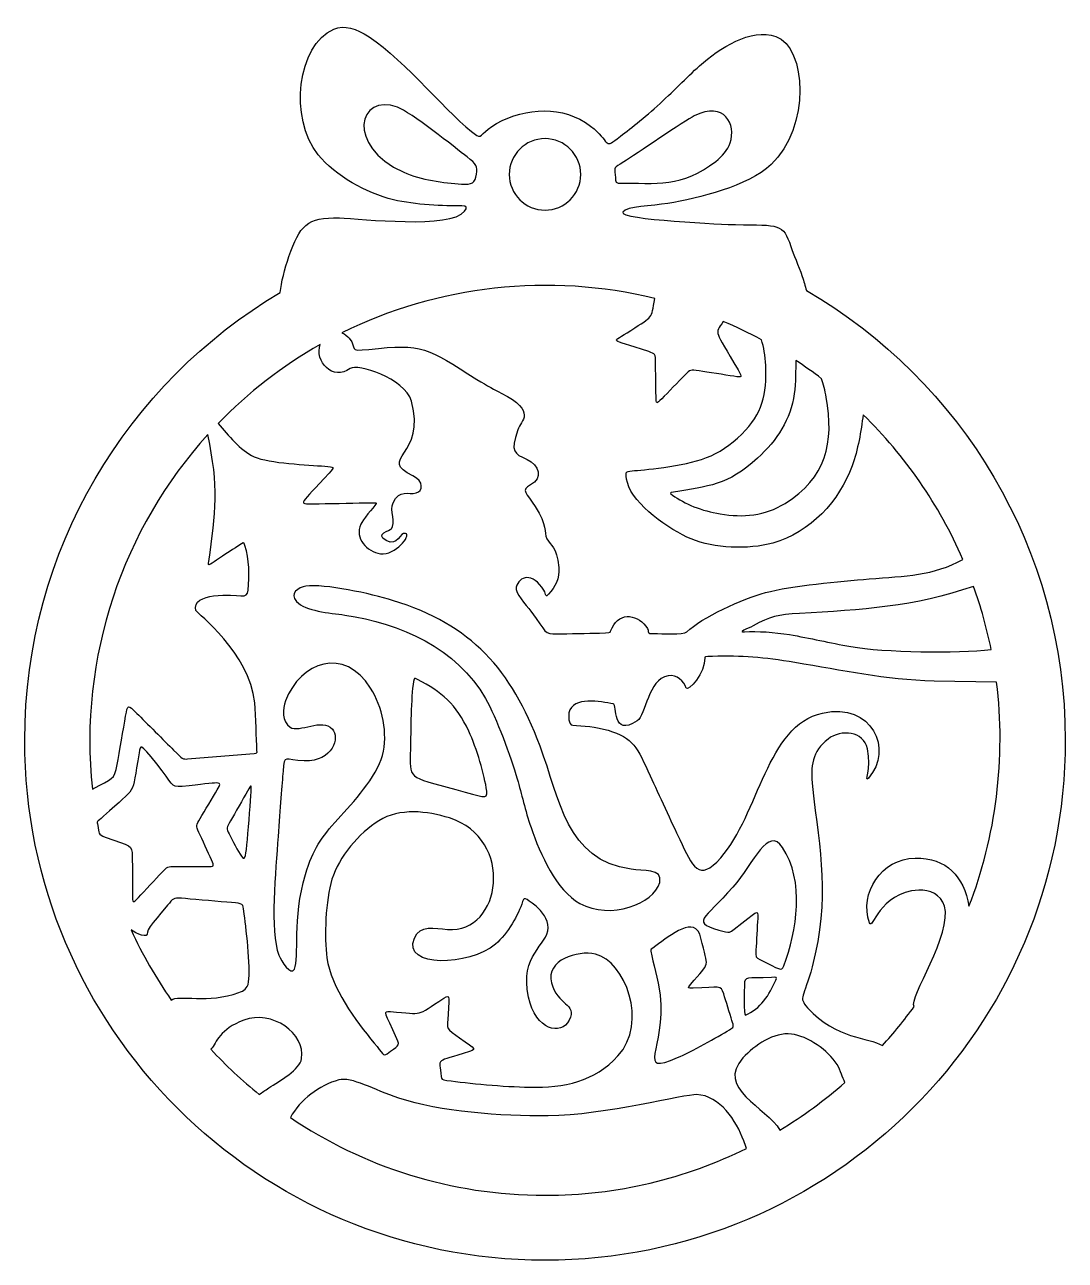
# Model space of a CAD drawing. Header units: centimetres. Extents: x -1 to 124, y -94 to 8.
# Drawn here: x 89.17 to 97.61, y -48.13 to -38.11 of the extents above; entities that cross this region are included whole.
import ezdxf

# ---------------------------------------------------------------- set-up
doc = ezdxf.new("R2010")
doc.units = ezdxf.units.CM
doc.header["$MEASUREMENT"] = 0
doc.layers.add('layer 1', color=7, linetype='Continuous')

msp = doc.modelspace()

# ---------------------------------------------------------------- linework, layer by layer
at = {"layer": 'layer 1', "color": 250}
for points, knots in [([(89.17222, -43.91348), (89.17222, -46.24295), (91.06061, -48.13135), (93.39008, -48.13135), (93.39008, -48.13135), (95.71955, -48.13135), (97.60794, -46.24295), (97.60794, -43.91348), (97.60794, -43.91348), (97.60794, -42.35672), (96.76445, -40.99712), (95.50966, -40.26632), (95.50966, -40.26632), (95.49968, -40.2285), (95.48801, -40.18989), (95.47569, -40.1535), (95.47569, -40.1535), (95.44313, -40.0574), (95.40594, -39.9768), (95.38269, -39.90861), (95.38269, -39.90861), (95.31782, -39.71831), (95.29328, -39.73894), (94.93474, -39.73191), (94.93474, -39.73191), (94.86534, -39.73055), (93.98532, -39.69233), (94.02027, -39.63116), (94.02027, -39.63116), (94.04928, -39.58039), (94.25857, -39.5816), (94.38606, -39.55986), (94.38606, -39.55986), (94.63745, -39.51701), (95.03249, -39.42386), (95.22303, -39.24522), (95.22303, -39.24522), (95.54295, -38.9453), (95.51126, -38.29137), (95.26179, -38.20519), (95.26179, -38.20519), (95.05937, -38.13527), (94.80308, -38.30059), (94.64335, -38.44388), (94.64335, -38.44388), (94.53796, -38.53843), (94.42326, -38.65933), (94.29926, -38.77093), (94.29926, -38.77093), (94.17527, -38.88252), (94.04196, -38.98483), (93.97531, -39.03597), (93.97531, -39.03597), (93.86457, -39.12096), (93.91925, -39.05718), (93.75987, -38.93367), (93.75987, -38.93367), (93.53732, -38.7612), (93.2354, -38.78157), (92.99728, -38.91197), (92.99728, -38.91197), (92.8835, -38.97428), (92.87696, -39.0353), (92.83763, -39.00807), (92.83763, -39.00807), (92.61816, -38.85616), (92.25974, -38.40353), (91.965, -38.20984), (91.965, -38.20984), (91.85651, -38.13854), (91.76661, -38.11064), (91.67826, -38.14784), (91.67826, -38.14784), (91.38152, -38.27277), (91.31385, -38.86932), (91.55115, -39.16463), (91.55115, -39.16463), (91.69143, -39.3392), (91.93907, -39.4754), (92.16185, -39.53041), (92.16185, -39.53041), (92.33765, -39.57383), (92.57249, -39.58002), (92.71519, -39.58002), (92.71519, -39.58002), (92.75544, -39.58002), (92.76284, -39.59088), (92.73844, -39.62341), (92.73844, -39.62341), (92.62906, -39.76929), (91.90322, -39.6838), (91.72321, -39.67766), (91.72321, -39.67766), (91.46028, -39.66869), (91.40004, -39.74348), (91.31401, -39.99075), (91.31401, -39.99075), (91.2792, -40.09081), (91.25256, -40.20038), (91.24292, -40.28263), (91.24292, -40.28263), (90.0034, -41.01722), (89.17222, -42.36817), (89.17222, -43.91348)], [0, 0, 0, 0, 0.03703704, 0.03703704, 0.03703704, 0.03703704, 0.07407407, 0.07407407, 0.07407407, 0.07407407, 0.11111111, 0.11111111, 0.11111111, 0.11111111, 0.14814815, 0.14814815, 0.14814815, 0.14814815, 0.18518519, 0.18518519, 0.18518519, 0.18518519, 0.22222222, 0.22222222, 0.22222222, 0.22222222, 0.25925926, 0.25925926, 0.25925926, 0.25925926, 0.2962963, 0.2962963, 0.2962963, 0.2962963, 0.33333333, 0.33333333, 0.33333333, 0.33333333, 0.37037037, 0.37037037, 0.37037037, 0.37037037, 0.40740741, 0.40740741, 0.40740741, 0.40740741, 0.44444444, 0.44444444, 0.44444444, 0.44444444, 0.48148148, 0.48148148, 0.48148148, 0.48148148, 0.51851852, 0.51851852, 0.51851852, 0.51851852, 0.55555556, 0.55555556, 0.55555556, 0.55555556, 0.59259259, 0.59259259, 0.59259259, 0.59259259, 0.62962963, 0.62962963, 0.62962963, 0.62962963, 0.66666667, 0.66666667, 0.66666667, 0.66666667, 0.7037037, 0.7037037, 0.7037037, 0.7037037, 0.74074074, 0.74074074, 0.74074074, 0.74074074, 0.77777778, 0.77777778, 0.77777778, 0.77777778, 0.81481481, 0.81481481, 0.81481481, 0.81481481, 0.85185185, 0.85185185, 0.85185185, 0.85185185, 0.88888889, 0.88888889, 0.88888889, 0.88888889, 0.92592593, 0.92592593, 0.92592593, 0.92592593, 1, 1, 1, 1]), ([(92.24476, -39.30741), (91.76772, -39.0932), (91.88001, -38.66199), (92.19361, -38.77868), (92.19361, -38.77868), (92.29877, -38.8178), (92.66388, -39.10951), (92.7578, -39.18244), (92.7578, -39.18244), (92.838, -39.24472), (92.842, -39.25637), (92.83375, -39.32337), (92.83375, -39.32337), (92.82507, -39.39389), (92.79758, -39.4089), (92.71207, -39.40378), (92.71207, -39.40378), (92.5747, -39.39557), (92.37935, -39.36784), (92.24476, -39.30741)], [0, 0, 0, 0, 0.16666667, 0.16666667, 0.16666667, 0.16666667, 0.33333333, 0.33333333, 0.33333333, 0.33333333, 0.5, 0.5, 0.5, 0.5, 0.66666667, 0.66666667, 0.66666667, 0.66666667, 1, 1, 1, 1]), ([(94.77388, -39.2189), (94.50175, -39.43445), (94.29521, -39.3945), (93.9834, -39.3945), (93.9834, -39.3945), (93.95519, -39.3945), (93.96239, -39.35523), (93.95977, -39.32705), (93.95977, -39.32705), (93.95349, -39.25968), (93.93913, -39.28048), (94.0299, -39.22234), (94.0299, -39.22234), (94.11623, -39.16704), (94.52886, -38.88567), (94.60068, -38.84996), (94.60068, -38.84996), (94.848, -38.72697), (94.94012, -38.92021), (94.89129, -39.06966), (94.89129, -39.06966), (94.87231, -39.12779), (94.82581, -39.17777), (94.77388, -39.2189)], [0, 0, 0, 0, 0.14285714, 0.14285714, 0.14285714, 0.14285714, 0.28571429, 0.28571429, 0.28571429, 0.28571429, 0.42857143, 0.42857143, 0.42857143, 0.42857143, 0.57142857, 0.57142857, 0.57142857, 0.57142857, 0.71428571, 0.71428571, 0.71428571, 0.71428571, 1, 1, 1, 1]), ([(93.68006, -39.32455), (93.68006, -39.4847), (93.55023, -39.61453), (93.39008, -39.61453), (93.39008, -39.61453), (93.22993, -39.61453), (93.1001, -39.4847), (93.1001, -39.32455), (93.1001, -39.32455), (93.1001, -39.1644), (93.22993, -39.03457), (93.39008, -39.03457), (93.39008, -39.03457), (93.55023, -39.03457), (93.68006, -39.1644), (93.68006, -39.32455)], [0, 0, 0, 0, 0.2, 0.2, 0.2, 0.2, 0.4, 0.4, 0.4, 0.4, 0.6, 0.6, 0.6, 0.6, 1, 1, 1, 1]), ([(93.49085, -43.05141), (93.37817, -43.05277), (93.40667, -43.04345), (93.27464, -42.86741), (93.27464, -42.86741), (93.23472, -42.81418), (93.14629, -42.71791), (93.15698, -42.67332), (93.15698, -42.67332), (93.17892, -42.58173), (93.29071, -42.54657), (93.38125, -42.69744), (93.38125, -42.69744), (93.40209, -42.73218), (93.39262, -42.76002), (93.41944, -42.72961), (93.41944, -42.72961), (93.47038, -42.67186), (93.51075, -42.60342), (93.50191, -42.51141), (93.50191, -42.51141), (93.48531, -42.33874), (93.43518, -42.34147), (93.40536, -42.27912), (93.40536, -42.27912), (93.37966, -42.2254), (93.41281, -42.1733), (93.31086, -42.01765), (93.31086, -42.01765), (93.24183, -41.91226), (93.19067, -41.88313), (93.27162, -41.84268), (93.27162, -41.84268), (93.37954, -41.78876), (93.33999, -41.68285), (93.24447, -41.63654), (93.24447, -41.63654), (93.13727, -41.58457), (93.10956, -41.582), (93.16904, -41.39619), (93.16904, -41.39619), (93.1934, -41.32007), (93.33008, -41.25137), (93.0343, -41.09753), (93.0343, -41.09753), (92.98403, -41.07137), (92.9257, -41.04322), (92.8372, -40.9869), (92.8372, -40.9869), (92.4321, -40.72913), (92.4036, -40.69571), (91.96131, -40.74356), (91.96131, -40.74356), (91.78479, -40.76265), (91.87373, -40.73759), (91.80343, -40.65406), (91.80343, -40.65406), (91.78832, -40.63609), (91.7661, -40.61903), (91.74429, -40.60952), (91.74429, -40.60952), (92.51104, -40.22684), (93.43201, -40.12104), (94.27983, -40.33108), (94.27983, -40.33108), (94.24898, -40.50682), (94.27219, -40.46505), (94.08513, -40.59099), (94.08513, -40.59099), (93.92824, -40.69663), (93.8923, -40.64874), (94.23093, -40.76161), (94.23093, -40.76161), (94.28524, -40.77971), (94.28524, -40.77971), (94.28626, -40.84826), (94.28626, -40.84826), (94.28725, -40.91682), (94.28926, -41.05394), (94.29027, -41.12249), (94.29027, -41.12249), (94.29126, -41.19105), (94.29126, -41.19105), (94.33753, -41.14361), (94.33753, -41.14361), (94.38379, -41.09618), (94.47629, -41.0013), (94.52256, -40.95386), (94.52256, -40.95386), (94.56883, -40.90642), (94.56883, -40.90642), (94.63922, -40.91748), (94.63922, -40.91748), (94.7096, -40.92856), (94.85039, -40.95065), (94.9208, -40.96172), (94.9208, -40.96172), (94.99116, -40.97279), (94.99116, -40.97279), (94.95599, -40.91078), (94.95599, -40.91078), (94.76326, -40.57112), (94.76091, -40.62961), (94.83544, -40.51673), (94.83544, -40.51673), (94.9409, -40.56161), (95.04383, -40.61132), (95.14397, -40.6655), (95.14397, -40.6655), (95.16449, -40.72412), (95.17528, -40.79447), (95.17925, -40.87558), (95.17925, -40.87558), (95.19065, -41.10973), (95.15169, -41.26481), (94.98615, -41.43033), (94.98615, -41.43033), (94.80011, -41.61634), (94.6154, -41.66491), (94.35261, -41.70085), (94.35261, -41.70085), (94.23496, -41.71694), (94.14244, -41.72499), (94.0962, -41.729), (94.0962, -41.729), (94.04294, -41.73362), (94.03631, -41.73631), (94.05899, -41.82453), (94.05899, -41.82453), (94.10504, -42.00364), (94.39875, -42.20741), (94.57484, -42.28108), (94.57484, -42.28108), (94.7615, -42.35916), (95.03612, -42.36958), (95.23655, -42.31427), (95.23655, -42.31427), (95.54059, -42.23038), (95.77722, -41.97177), (95.88013, -41.68878), (95.88013, -41.68878), (95.9273, -41.55905), (95.95298, -41.4047), (95.96887, -41.27366), (95.96887, -41.27366), (96.30928, -41.6062), (96.58563, -42.00403), (96.77767, -42.4469), (96.77767, -42.4469), (96.54016, -42.58033), (96.31278, -42.58195), (96.01693, -42.60595), (96.01693, -42.60595), (95.78244, -42.62497), (95.38967, -42.65969), (95.17725, -42.71656), (95.17725, -42.71656), (94.99523, -42.76529), (94.65521, -42.91984), (94.5397, -43.03532), (94.5397, -43.03532), (94.51397, -43.06105), (94.32486, -43.0484), (94.28026, -43.0484), (94.28026, -43.0484), (94.19397, -43.0484), (94.25086, -43.04274), (94.20886, -42.98905), (94.20886, -42.98905), (94.12608, -42.88328), (93.97749, -42.8737), (93.92225, -43.02829), (93.92225, -43.02829), (93.91721, -43.04238), (93.91721, -43.04238), (93.83175, -43.04438), (93.83175, -43.04438), (93.74627, -43.04639), (93.57531, -43.05041), (93.49085, -43.05141)], [0, 0, 0, 0, 0.02173913, 0.02173913, 0.02173913, 0.02173913, 0.04347826, 0.04347826, 0.04347826, 0.04347826, 0.06521739, 0.06521739, 0.06521739, 0.06521739, 0.08695652, 0.08695652, 0.08695652, 0.08695652, 0.10869565, 0.10869565, 0.10869565, 0.10869565, 0.13043478, 0.13043478, 0.13043478, 0.13043478, 0.15217391, 0.15217391, 0.15217391, 0.15217391, 0.17391304, 0.17391304, 0.17391304, 0.17391304, 0.19565217, 0.19565217, 0.19565217, 0.19565217, 0.2173913, 0.2173913, 0.2173913, 0.2173913, 0.23913043, 0.23913043, 0.23913043, 0.23913043, 0.26086957, 0.26086957, 0.26086957, 0.26086957, 0.2826087, 0.2826087, 0.2826087, 0.2826087, 0.30434783, 0.30434783, 0.30434783, 0.30434783, 0.32608696, 0.32608696, 0.32608696, 0.32608696, 0.34782609, 0.34782609, 0.34782609, 0.34782609, 0.36956522, 0.36956522, 0.36956522, 0.36956522, 0.39130435, 0.39130435, 0.39130435, 0.39130435, 0.41304348, 0.41304348, 0.41304348, 0.41304348, 0.43478261, 0.43478261, 0.43478261, 0.43478261, 0.45652174, 0.45652174, 0.45652174, 0.45652174, 0.47826087, 0.47826087, 0.47826087, 0.47826087, 0.5, 0.5, 0.5, 0.5, 0.52173913, 0.52173913, 0.52173913, 0.52173913, 0.54347826, 0.54347826, 0.54347826, 0.54347826, 0.56521739, 0.56521739, 0.56521739, 0.56521739, 0.58695652, 0.58695652, 0.58695652, 0.58695652, 0.60869565, 0.60869565, 0.60869565, 0.60869565, 0.63043478, 0.63043478, 0.63043478, 0.63043478, 0.65217391, 0.65217391, 0.65217391, 0.65217391, 0.67391304, 0.67391304, 0.67391304, 0.67391304, 0.69565217, 0.69565217, 0.69565217, 0.69565217, 0.7173913, 0.7173913, 0.7173913, 0.7173913, 0.73913043, 0.73913043, 0.73913043, 0.73913043, 0.76086957, 0.76086957, 0.76086957, 0.76086957, 0.7826087, 0.7826087, 0.7826087, 0.7826087, 0.80434783, 0.80434783, 0.80434783, 0.80434783, 0.82608696, 0.82608696, 0.82608696, 0.82608696, 0.84782609, 0.84782609, 0.84782609, 0.84782609, 0.86956522, 0.86956522, 0.86956522, 0.86956522, 0.89130435, 0.89130435, 0.89130435, 0.89130435, 0.91304348, 0.91304348, 0.91304348, 0.91304348, 0.93478261, 0.93478261, 0.93478261, 0.93478261, 0.95652174, 0.95652174, 0.95652174, 0.95652174, 1, 1, 1, 1]), ([(91.92612, -41.98849), (91.82356, -41.99051), (91.61841, -41.99452), (91.51584, -41.99654), (91.51584, -41.99654), (91.37541, -41.9993), (91.40923, -42.00309), (91.63954, -41.74716), (91.63954, -41.74716), (91.68476, -41.69688), (91.68476, -41.69688), (91.60433, -41.69084), (91.60433, -41.69084), (91.47255, -41.68095), (91.1536, -41.66894), (91.03214, -41.61441), (91.03214, -41.61441), (90.91706, -41.56275), (90.82586, -41.43929), (90.74016, -41.34503), (90.74016, -41.34503), (90.98331, -41.09424), (91.26165, -40.87778), (91.56737, -40.70381), (91.56737, -40.70381), (91.52072, -40.83808), (91.66876, -41.0055), (91.81148, -40.89842), (91.81148, -40.89842), (91.86707, -40.85671), (92.25165, -40.97337), (92.30726, -41.16491), (92.30726, -41.16491), (92.43462, -41.60366), (92.02465, -41.62792), (92.31932, -41.76927), (92.31932, -41.76927), (92.4137, -41.81453), (92.39711, -41.89425), (92.34647, -41.90806), (92.34647, -41.90806), (92.2806, -41.92602), (92.21271, -41.87395), (92.15842, -41.98747), (92.15842, -41.98747), (92.12954, -42.04786), (92.1836, -42.1574), (92.14433, -42.19968), (92.14433, -42.19968), (92.13453, -42.21023), (92.00699, -42.24194), (92.10109, -42.29419), (92.10109, -42.29419), (92.19962, -42.3489), (92.21206, -42.21994), (92.25999, -42.23586), (92.25999, -42.23586), (92.30759, -42.25167), (92.17614, -42.4167), (92.05685, -42.40079), (92.05685, -42.40079), (91.94506, -42.38588), (91.84636, -42.27643), (91.89595, -42.16245), (91.89595, -42.16245), (91.9111, -42.12763), (91.9964, -42.02959), (92.02267, -41.99452), (92.02267, -41.99452), (92.02869, -41.98647), (92.02869, -41.98647), (91.92612, -41.98849)], [0, 0, 0, 0, 0.05263158, 0.05263158, 0.05263158, 0.05263158, 0.10526316, 0.10526316, 0.10526316, 0.10526316, 0.15789474, 0.15789474, 0.15789474, 0.15789474, 0.21052632, 0.21052632, 0.21052632, 0.21052632, 0.26315789, 0.26315789, 0.26315789, 0.26315789, 0.31578947, 0.31578947, 0.31578947, 0.31578947, 0.36842105, 0.36842105, 0.36842105, 0.36842105, 0.42105263, 0.42105263, 0.42105263, 0.42105263, 0.47368421, 0.47368421, 0.47368421, 0.47368421, 0.52631579, 0.52631579, 0.52631579, 0.52631579, 0.57894737, 0.57894737, 0.57894737, 0.57894737, 0.63157895, 0.63157895, 0.63157895, 0.63157895, 0.68421053, 0.68421053, 0.68421053, 0.68421053, 0.73684211, 0.73684211, 0.73684211, 0.73684211, 0.78947368, 0.78947368, 0.78947368, 0.78947368, 0.84210526, 0.84210526, 0.84210526, 0.84210526, 0.89473684, 0.89473684, 0.89473684, 0.89473684, 1, 1, 1, 1]), ([(94.80916, -42.07791), (94.66333, -42.05439), (94.52062, -41.99721), (94.42299, -41.92505), (94.42299, -41.92505), (94.39986, -41.90796), (94.39986, -41.90796), (94.43306, -41.90194), (94.43306, -41.90194), (94.71234, -41.85118), (94.86843, -41.85084), (95.11386, -41.6254), (95.11386, -41.6254), (95.27142, -41.48066), (95.38231, -41.30924), (95.41049, -41.10549), (95.41049, -41.10549), (95.42348, -41.01157), (95.42158, -40.90576), (95.42353, -40.83339), (95.42353, -40.83339), (95.49465, -40.88044), (95.56404, -40.9299), (95.6316, -40.98162), (95.6316, -40.98162), (95.64721, -41.0267), (95.65984, -41.07636), (95.66994, -41.13164), (95.66994, -41.13164), (95.73714, -41.49956), (95.66629, -41.78864), (95.33709, -41.99242), (95.33709, -41.99242), (95.16955, -42.09614), (94.99982, -42.1087), (94.80916, -42.07791)], [0, 0, 0, 0, 0.1, 0.1, 0.1, 0.1, 0.2, 0.2, 0.2, 0.2, 0.3, 0.3, 0.3, 0.3, 0.4, 0.4, 0.4, 0.4, 0.5, 0.5, 0.5, 0.5, 0.6, 0.6, 0.6, 0.6, 0.7, 0.7, 0.7, 0.7, 0.8, 0.8, 0.8, 0.8, 1, 1, 1, 1]), ([(90.98285, -42.69542), (90.97544, -42.77923), (90.92808, -42.71986), (90.70331, -42.74369), (90.70331, -42.74369), (90.62254, -42.75225), (90.53648, -42.78956), (90.5605, -42.86137), (90.5605, -42.86137), (90.56786, -42.88334), (90.99511, -43.20188), (91.03716, -43.61155), (91.03716, -43.61155), (91.04876, -43.72457), (91.04738, -43.9009), (91.05527, -43.99568), (91.05527, -43.99568), (91.05727, -44.01982), (91.05727, -44.01982), (90.99593, -44.02484), (90.99593, -44.02484), (90.99593, -44.02484), (90.49313, -44.06507), (90.49313, -44.06507), (90.49313, -44.06507), (90.45392, -44.06809), (90.45392, -44.06809), (90.37951, -43.99366), (90.37951, -43.99366), (90.30509, -43.91927), (90.15624, -43.77044), (90.08184, -43.69601), (90.08184, -43.69601), (90.00743, -43.62161), (90.00743, -43.62161), (89.99032, -43.71915), (89.99032, -43.71915), (89.97323, -43.81669), (89.93903, -44.01178), (89.92195, -44.10932), (89.92195, -44.10932), (89.89878, -44.24158), (89.88416, -44.21838), (89.72064, -44.30959), (89.72064, -44.30959), (89.60578, -43.2388), (89.9704, -42.19014), (90.65589, -41.4346), (90.65589, -41.4346), (90.74805, -41.85695), (90.72134, -42.06365), (90.66409, -42.46413), (90.66409, -42.46413), (90.65905, -42.49934), (90.65905, -42.49934), (90.70733, -42.46716), (90.70733, -42.46716), (90.75559, -42.43497), (90.85214, -42.37063), (90.90041, -42.33845), (90.90041, -42.33845), (90.94866, -42.30626), (90.94866, -42.30626), (90.95772, -42.33342), (90.95772, -42.33342), (90.99502, -42.44529), (90.99328, -42.57869), (90.98285, -42.69542)], [0, 0, 0, 0, 0.05555556, 0.05555556, 0.05555556, 0.05555556, 0.11111111, 0.11111111, 0.11111111, 0.11111111, 0.16666667, 0.16666667, 0.16666667, 0.16666667, 0.22222222, 0.22222222, 0.22222222, 0.22222222, 0.27777778, 0.27777778, 0.27777778, 0.27777778, 0.33333333, 0.33333333, 0.33333333, 0.33333333, 0.38888889, 0.38888889, 0.38888889, 0.38888889, 0.44444444, 0.44444444, 0.44444444, 0.44444444, 0.5, 0.5, 0.5, 0.5, 0.55555556, 0.55555556, 0.55555556, 0.55555556, 0.61111111, 0.61111111, 0.61111111, 0.61111111, 0.66666667, 0.66666667, 0.66666667, 0.66666667, 0.72222222, 0.72222222, 0.72222222, 0.72222222, 0.77777778, 0.77777778, 0.77777778, 0.77777778, 0.83333333, 0.83333333, 0.83333333, 0.83333333, 0.88888889, 0.88888889, 0.88888889, 0.88888889, 1, 1, 1, 1]), ([(93.1651, -44.22803), (93.11239, -44.04772), (92.99605, -43.72889), (92.90812, -43.57489), (92.90812, -43.57489), (92.67526, -43.16709), (92.21747, -42.96398), (91.76742, -42.89843), (91.76742, -42.89843), (91.64127, -42.88006), (91.44945, -42.86784), (91.37512, -42.7878), (91.37512, -42.7878), (91.31632, -42.72447), (91.39084, -42.67306), (91.45154, -42.66413), (91.45154, -42.66413), (91.59872, -42.64247), (91.98521, -42.72644), (92.15446, -42.77925), (92.15446, -42.77925), (92.80252, -42.98148), (93.1126, -43.33457), (93.34961, -43.96087), (93.34961, -43.96087), (93.5128, -44.39212), (93.55857, -44.88473), (94.08874, -44.96043), (94.08874, -44.96043), (94.1796, -44.97341), (94.349, -44.95035), (94.32001, -45.06629), (94.32001, -45.06629), (94.27625, -45.24128), (93.91814, -45.37341), (93.67341, -45.23792), (93.67341, -45.23792), (93.48077, -45.13127), (93.35284, -44.84133), (93.2767, -44.62098), (93.2767, -44.62098), (93.22842, -44.48127), (93.20028, -44.34852), (93.1651, -44.22803)], [0, 0, 0, 0, 0.08333333, 0.08333333, 0.08333333, 0.08333333, 0.16666667, 0.16666667, 0.16666667, 0.16666667, 0.25, 0.25, 0.25, 0.25, 0.33333333, 0.33333333, 0.33333333, 0.33333333, 0.41666667, 0.41666667, 0.41666667, 0.41666667, 0.5, 0.5, 0.5, 0.5, 0.58333333, 0.58333333, 0.58333333, 0.58333333, 0.66666667, 0.66666667, 0.66666667, 0.66666667, 0.75, 0.75, 0.75, 0.75, 0.83333333, 0.83333333, 0.83333333, 0.83333333, 1, 1, 1, 1]), ([(95.37234, -43.05745), (95.25153, -43.03758), (95.10933, -43.02702), (95.00731, -43.03434), (95.00731, -43.03434), (94.94943, -43.03849), (95.02636, -43.01316), (95.07769, -42.98504), (95.07769, -42.98504), (95.21314, -42.91085), (95.27966, -42.89396), (95.4538, -42.88449), (95.4538, -42.88449), (95.95361, -42.85732), (96.38703, -42.83234), (96.86428, -42.66551), (96.86428, -42.66551), (96.92383, -42.83124), (96.97183, -43.00248), (97.00737, -43.17824), (97.00737, -43.17824), (96.73, -43.21057), (96.14007, -43.20144), (95.8681, -43.15399), (95.8681, -43.15399), (95.70096, -43.12484), (95.53715, -43.0846), (95.37234, -43.05745)], [0, 0, 0, 0, 0.125, 0.125, 0.125, 0.125, 0.25, 0.25, 0.25, 0.25, 0.375, 0.375, 0.375, 0.375, 0.5, 0.5, 0.5, 0.5, 0.625, 0.625, 0.625, 0.625, 0.75, 0.75, 0.75, 0.75, 1, 1, 1, 1]), ([(91.71234, -44.55176), (91.57, -44.70836), (91.51348, -44.78817), (91.44844, -45.00218), (91.44844, -45.00218), (91.33912, -45.3619), (91.40138, -45.67166), (91.35902, -45.77046), (91.35902, -45.77046), (91.33273, -45.83177), (91.25017, -45.70305), (91.23232, -45.65679), (91.23232, -45.65679), (91.15759, -45.46321), (91.20698, -44.96888), (91.22627, -44.69546), (91.22627, -44.69546), (91.24238, -44.4672), (91.25846, -44.26606), (91.2665, -44.1655), (91.2665, -44.1655), (91.27841, -44.01669), (91.27804, -44.07903), (91.43837, -44.08204), (91.43837, -44.08204), (91.67414, -44.08646), (91.72726, -43.89003), (91.66642, -43.82272), (91.66642, -43.82272), (91.58175, -43.72905), (91.39897, -43.85719), (91.32329, -43.80752), (91.32329, -43.80752), (91.25695, -43.76398), (91.26177, -43.65981), (91.28661, -43.59421), (91.28661, -43.59421), (91.40646, -43.27764), (91.76369, -43.15048), (91.97644, -43.49094), (91.97644, -43.49094), (92.07043, -43.64135), (92.11976, -43.86176), (92.07299, -44.03638), (92.07299, -44.03638), (92.02601, -44.21174), (91.8321, -44.42002), (91.71234, -44.55176)], [0, 0, 0, 0, 0.07692308, 0.07692308, 0.07692308, 0.07692308, 0.15384615, 0.15384615, 0.15384615, 0.15384615, 0.23076923, 0.23076923, 0.23076923, 0.23076923, 0.30769231, 0.30769231, 0.30769231, 0.30769231, 0.38461538, 0.38461538, 0.38461538, 0.38461538, 0.46153846, 0.46153846, 0.46153846, 0.46153846, 0.53846154, 0.53846154, 0.53846154, 0.53846154, 0.61538462, 0.61538462, 0.61538462, 0.61538462, 0.69230769, 0.69230769, 0.69230769, 0.69230769, 0.76923077, 0.76923077, 0.76923077, 0.76923077, 0.84615385, 0.84615385, 0.84615385, 0.84615385, 1, 1, 1, 1]), ([(93.90214, -43.83279), (93.80619, -43.80413), (93.69399, -43.79585), (93.61554, -43.79154), (93.61554, -43.79154), (93.57829, -43.7895), (93.57949, -43.71264), (93.58438, -43.69097), (93.58438, -43.69097), (93.61528, -43.5541), (93.84302, -43.60146), (93.94323, -43.6184), (93.94323, -43.6184), (93.97585, -43.62391), (93.93075, -43.89305), (94.13644, -43.75735), (94.13644, -43.75735), (94.21168, -43.70771), (94.22108, -43.42024), (94.38885, -43.39132), (94.38885, -43.39132), (94.45948, -43.37915), (94.51635, -43.43374), (94.53569, -43.49186), (94.53569, -43.49186), (94.54569, -43.52188), (94.69532, -43.36598), (94.6845, -43.24649), (94.6845, -43.24649), (94.6835, -43.23545), (94.6835, -43.23545), (94.74785, -43.23342), (94.74785, -43.23342), (94.98831, -43.22589), (95.15989, -43.24128), (95.41658, -43.28371), (95.41658, -43.28371), (95.80737, -43.34831), (96.14048, -43.42324), (96.54488, -43.43456), (96.54488, -43.43456), (96.54488, -43.43456), (97.0508, -43.44174), (97.0508, -43.44174), (97.0508, -43.44174), (97.12857, -44.05116), (97.04465, -44.70574), (96.82717, -45.26031), (96.82717, -45.26031), (96.78234, -45.01595), (96.64867, -44.86624), (96.39001, -44.86945), (96.39001, -44.86945), (96.11856, -44.87282), (95.9336, -45.15447), (96.02195, -45.39438), (96.02195, -45.39438), (96.04731, -45.46327), (96.0924, -45.14983), (96.42017, -45.12889), (96.42017, -45.12889), (96.50884, -45.12323), (96.59973, -45.16571), (96.62832, -45.25863), (96.62832, -45.25863), (96.6971, -45.4822), (96.33451, -46.00948), (96.38315, -46.07279), (96.38315, -46.07279), (96.30319, -46.18343), (96.2172, -46.28944), (96.12574, -46.39037), (96.12574, -46.39037), (96.01233, -46.32029), (95.75389, -46.3423), (95.51917, -46.08333), (95.51917, -46.08333), (95.43901, -45.99489), (95.48946, -46.00691), (95.55636, -45.75048), (95.55636, -45.75048), (95.70431, -45.18337), (95.61801, -44.82636), (95.55836, -44.28933), (95.55836, -44.28933), (95.53995, -44.12361), (95.55601, -44.00366), (95.68507, -43.90418), (95.68507, -43.90418), (95.79184, -43.82188), (95.97387, -43.83928), (96.00387, -43.9826), (96.00387, -43.9826), (96.03869, -44.14899), (95.97516, -44.26408), (96.01292, -44.22093), (96.01292, -44.22093), (96.21484, -43.99021), (96.04388, -43.60251), (95.63984, -43.69299), (95.63984, -43.69299), (95.18527, -43.79479), (95.12849, -44.50927), (94.81421, -44.86752), (94.81421, -44.86752), (94.63686, -45.06969), (94.58653, -44.93748), (94.48237, -44.71973), (94.48237, -44.71973), (94.41599, -44.58095), (94.31143, -44.35168), (94.24305, -44.20284), (94.24305, -44.20284), (94.13756, -43.97325), (94.10565, -43.89352), (93.90214, -43.83279)], [0, 0, 0, 0, 0.03333333, 0.03333333, 0.03333333, 0.03333333, 0.06666667, 0.06666667, 0.06666667, 0.06666667, 0.1, 0.1, 0.1, 0.1, 0.13333333, 0.13333333, 0.13333333, 0.13333333, 0.16666667, 0.16666667, 0.16666667, 0.16666667, 0.2, 0.2, 0.2, 0.2, 0.23333333, 0.23333333, 0.23333333, 0.23333333, 0.26666667, 0.26666667, 0.26666667, 0.26666667, 0.3, 0.3, 0.3, 0.3, 0.33333333, 0.33333333, 0.33333333, 0.33333333, 0.36666667, 0.36666667, 0.36666667, 0.36666667, 0.4, 0.4, 0.4, 0.4, 0.43333333, 0.43333333, 0.43333333, 0.43333333, 0.46666667, 0.46666667, 0.46666667, 0.46666667, 0.5, 0.5, 0.5, 0.5, 0.53333333, 0.53333333, 0.53333333, 0.53333333, 0.56666667, 0.56666667, 0.56666667, 0.56666667, 0.6, 0.6, 0.6, 0.6, 0.63333333, 0.63333333, 0.63333333, 0.63333333, 0.66666667, 0.66666667, 0.66666667, 0.66666667, 0.7, 0.7, 0.7, 0.7, 0.73333333, 0.73333333, 0.73333333, 0.73333333, 0.76666667, 0.76666667, 0.76666667, 0.76666667, 0.8, 0.8, 0.8, 0.8, 0.83333333, 0.83333333, 0.83333333, 0.83333333, 0.86666667, 0.86666667, 0.86666667, 0.86666667, 0.9, 0.9, 0.9, 0.9, 0.93333333, 0.93333333, 0.93333333, 0.93333333, 1, 1, 1, 1]), ([(92.6673, -44.3128), (92.27001, -44.20507), (92.29406, -44.23228), (92.29924, -43.98699), (92.29924, -43.98699), (92.30229, -43.84236), (92.30162, -43.56593), (92.32488, -43.43692), (92.32488, -43.43692), (92.3304, -43.40625), (92.3304, -43.40826), (92.35706, -43.42182), (92.35706, -43.42182), (92.54973, -43.51997), (92.67069, -43.62268), (92.77194, -43.83966), (92.77194, -43.83966), (92.83687, -43.9788), (92.90044, -44.19534), (92.91768, -44.32638), (92.91768, -44.32638), (92.92728, -44.39937), (92.88904, -44.37297), (92.6673, -44.3128)], [0, 0, 0, 0, 0.14285714, 0.14285714, 0.14285714, 0.14285714, 0.28571429, 0.28571429, 0.28571429, 0.28571429, 0.42857143, 0.42857143, 0.42857143, 0.42857143, 0.57142857, 0.57142857, 0.57142857, 0.57142857, 0.71428571, 0.71428571, 0.71428571, 0.71428571, 1, 1, 1, 1]), ([(90.68526, -44.88351), (90.71042, -44.93882), (90.71042, -44.93781), (90.64704, -44.93732), (90.64704, -44.93732), (90.58367, -44.9368), (90.45698, -44.9368), (90.39364, -44.9368), (90.39364, -44.9368), (90.33026, -44.9368), (90.33026, -44.9368), (90.28301, -44.98709), (90.28301, -44.98709), (90.23576, -45.03737), (90.14122, -45.13793), (90.09397, -45.18821), (90.09397, -45.18821), (90.0467, -45.23851), (90.0467, -45.23851), (90.0462, -45.16256), (90.0462, -45.16256), (90.04568, -45.08664), (90.04469, -44.93481), (90.04418, -44.85889), (90.04418, -44.85889), (90.04348, -44.75428), (90.0351, -44.77976), (89.82497, -44.69999), (89.82497, -44.69999), (89.76641, -44.67775), (89.77348, -44.66579), (89.76423, -44.604), (89.76423, -44.604), (89.75846, -44.56549), (89.75155, -44.5845), (89.81039, -44.53005), (89.81039, -44.53005), (90.09476, -44.26688), (90.03262, -44.39488), (90.0995, -44.01681), (90.0995, -44.01681), (90.11125, -43.95037), (90.10169, -43.93018), (90.24428, -44.10529), (90.24428, -44.10529), (90.37891, -44.27063), (90.34773, -44.2977), (90.44843, -44.2882), (90.44843, -44.2882), (90.76541, -44.25829), (90.78176, -44.23466), (90.73303, -44.31586), (90.73303, -44.31586), (90.69832, -44.37367), (90.62895, -44.48933), (90.59423, -44.54715), (90.59423, -44.54715), (90.55956, -44.60497), (90.55956, -44.60497), (90.5847, -44.66077), (90.5847, -44.66077), (90.60982, -44.7166), (90.66012, -44.82822), (90.68526, -44.88351)], [0, 0, 0, 0, 0.05882353, 0.05882353, 0.05882353, 0.05882353, 0.11764706, 0.11764706, 0.11764706, 0.11764706, 0.17647059, 0.17647059, 0.17647059, 0.17647059, 0.23529412, 0.23529412, 0.23529412, 0.23529412, 0.29411765, 0.29411765, 0.29411765, 0.29411765, 0.35294118, 0.35294118, 0.35294118, 0.35294118, 0.41176471, 0.41176471, 0.41176471, 0.41176471, 0.47058824, 0.47058824, 0.47058824, 0.47058824, 0.52941176, 0.52941176, 0.52941176, 0.52941176, 0.58823529, 0.58823529, 0.58823529, 0.58823529, 0.64705882, 0.64705882, 0.64705882, 0.64705882, 0.70588235, 0.70588235, 0.70588235, 0.70588235, 0.76470588, 0.76470588, 0.76470588, 0.76470588, 0.82352941, 0.82352941, 0.82352941, 0.82352941, 0.88235294, 0.88235294, 0.88235294, 0.88235294, 1, 1, 1, 1]), ([(90.92864, -44.85433), (90.9015, -44.81714), (90.85421, -44.7216), (90.83058, -44.67383), (90.83058, -44.67383), (90.80696, -44.62607), (90.80696, -44.62607), (90.84114, -44.56623), (90.84114, -44.56623), (90.87534, -44.50639), (90.94371, -44.38673), (90.9779, -44.32689), (90.9779, -44.32689), (91.01209, -44.26708), (91.01209, -44.26708), (91.00506, -44.3641), (91.00506, -44.3641), (90.99801, -44.46114), (90.98396, -44.65523), (90.97338, -44.76281), (90.97338, -44.76281), (90.96281, -44.87043), (90.9558, -44.89155), (90.92864, -44.85433)], [0, 0, 0, 0, 0.14285714, 0.14285714, 0.14285714, 0.14285714, 0.28571429, 0.28571429, 0.28571429, 0.28571429, 0.42857143, 0.42857143, 0.42857143, 0.42857143, 0.57142857, 0.57142857, 0.57142857, 0.57142857, 0.71428571, 0.71428571, 0.71428571, 0.71428571, 1, 1, 1, 1]), ([(92.54819, -46.64076), (92.53197, -46.48144), (92.49235, -46.53196), (92.77698, -46.43712), (92.77698, -46.43712), (92.84695, -46.4138), (92.81604, -46.41421), (92.63665, -46.28273), (92.63665, -46.28273), (92.59893, -46.2551), (92.59893, -46.2551), (92.60094, -46.20939), (92.60094, -46.20939), (92.61035, -45.9953), (92.62962, -45.96925), (92.57128, -46.00606), (92.57128, -46.00606), (92.33021, -46.15815), (92.42179, -46.13511), (92.13699, -46.1138), (92.13699, -46.1138), (92.06861, -46.10868), (92.09507, -46.122), (92.18978, -46.33402), (92.18978, -46.33402), (92.2188, -46.39899), (92.19454, -46.39058), (92.10984, -46.45636), (92.10984, -46.45636), (92.07794, -46.48114), (92.07528, -46.45333), (92.00525, -46.36915), (92.00525, -46.36915), (91.85532, -46.18892), (91.65517, -45.91795), (91.62253, -45.67888), (91.62253, -45.67888), (91.59958, -45.51075), (91.61047, -45.21123), (91.66262, -45.04133), (91.66262, -45.04133), (91.71842, -44.85955), (91.88386, -44.66482), (92.04256, -44.56695), (92.04256, -44.56695), (92.21277, -44.46198), (92.43403, -44.48659), (92.61655, -44.54432), (92.61655, -44.54432), (93.14606, -44.71179), (93.04163, -45.48154), (92.5995, -45.4481), (92.5995, -45.4481), (92.49709, -45.44036), (92.37657, -45.40621), (92.33099, -45.51798), (92.33099, -45.51798), (92.2305, -45.76432), (92.77636, -45.74518), (92.98766, -45.56829), (92.98766, -45.56829), (93.0897, -45.48286), (93.17476, -45.32844), (93.20837, -45.2224), (93.20837, -45.2224), (93.21828, -45.19115), (93.22367, -45.18382), (93.3175, -45.26017), (93.3175, -45.26017), (93.36711, -45.30054), (93.41569, -45.36783), (93.41475, -45.43402), (93.41475, -45.43402), (93.41267, -45.5799), (93.1821, -45.64958), (93.25615, -45.99667), (93.25615, -45.99667), (93.31392, -46.2675), (93.52152, -46.31266), (93.58612, -46.18345), (93.58612, -46.18345), (93.65477, -46.04617), (93.4886, -46.06673), (93.44244, -45.88101), (93.44244, -45.88101), (93.39625, -45.69517), (93.65238, -45.61536), (93.79866, -45.64871), (93.79866, -45.64871), (94.03696, -45.70305), (94.23053, -46.20266), (93.9812, -46.47404), (93.9812, -46.47404), (93.78893, -46.68331), (93.54911, -46.73228), (93.26394, -46.72724), (93.26394, -46.72724), (93.05614, -46.72357), (92.76519, -46.69726), (92.59471, -46.67192), (92.59471, -46.67192), (92.5507, -46.6654), (92.5507, -46.6654), (92.54819, -46.64076)], [0, 0, 0, 0, 0.03703704, 0.03703704, 0.03703704, 0.03703704, 0.07407407, 0.07407407, 0.07407407, 0.07407407, 0.11111111, 0.11111111, 0.11111111, 0.11111111, 0.14814815, 0.14814815, 0.14814815, 0.14814815, 0.18518519, 0.18518519, 0.18518519, 0.18518519, 0.22222222, 0.22222222, 0.22222222, 0.22222222, 0.25925926, 0.25925926, 0.25925926, 0.25925926, 0.2962963, 0.2962963, 0.2962963, 0.2962963, 0.33333333, 0.33333333, 0.33333333, 0.33333333, 0.37037037, 0.37037037, 0.37037037, 0.37037037, 0.40740741, 0.40740741, 0.40740741, 0.40740741, 0.44444444, 0.44444444, 0.44444444, 0.44444444, 0.48148148, 0.48148148, 0.48148148, 0.48148148, 0.51851852, 0.51851852, 0.51851852, 0.51851852, 0.55555556, 0.55555556, 0.55555556, 0.55555556, 0.59259259, 0.59259259, 0.59259259, 0.59259259, 0.62962963, 0.62962963, 0.62962963, 0.62962963, 0.66666667, 0.66666667, 0.66666667, 0.66666667, 0.7037037, 0.7037037, 0.7037037, 0.7037037, 0.74074074, 0.74074074, 0.74074074, 0.74074074, 0.77777778, 0.77777778, 0.77777778, 0.77777778, 0.81481481, 0.81481481, 0.81481481, 0.81481481, 0.85185185, 0.85185185, 0.85185185, 0.85185185, 0.88888889, 0.88888889, 0.88888889, 0.88888889, 0.92592593, 0.92592593, 0.92592593, 0.92592593, 1, 1, 1, 1]), ([(94.91193, -45.1062), (95.08665, -44.90327), (95.19728, -44.60843), (95.31495, -44.78249), (95.31495, -44.78249), (95.49721, -45.05209), (95.43185, -45.46312), (95.32635, -45.74321), (95.32635, -45.74321), (95.3067, -45.79534), (95.29346, -45.76912), (95.13296, -45.69294), (95.13296, -45.69294), (95.09695, -45.67583), (95.09695, -45.67583), (95.10046, -45.61266), (95.10046, -45.61266), (95.10399, -45.54951), (95.11104, -45.42319), (95.11455, -45.36001), (95.11455, -45.36001), (95.11955, -45.26998), (95.11256, -45.30112), (94.9245, -45.44523), (94.9245, -45.44523), (94.88577, -45.4749), (94.88577, -45.4749), (94.85209, -45.4667), (94.85209, -45.4667), (94.54332, -45.39156), (94.68659, -45.36789), (94.91193, -45.1062)], [0, 0, 0, 0, 0.11111111, 0.11111111, 0.11111111, 0.11111111, 0.22222222, 0.22222222, 0.22222222, 0.22222222, 0.33333333, 0.33333333, 0.33333333, 0.33333333, 0.44444444, 0.44444444, 0.44444444, 0.44444444, 0.55555556, 0.55555556, 0.55555556, 0.55555556, 0.66666667, 0.66666667, 0.66666667, 0.66666667, 0.77777778, 0.77777778, 0.77777778, 0.77777778, 1, 1, 1, 1]), ([(90.94968, -45.29995), (90.96315, -45.41748), (91.00748, -45.75479), (90.98689, -45.87414), (90.98689, -45.87414), (90.97682, -45.93247), (90.95068, -45.94455), (90.90745, -45.96064), (90.90745, -45.96064), (90.66409, -46.05122), (90.41613, -45.97532), (90.3599, -46.02046), (90.3599, -46.02046), (90.23528, -45.84155), (90.12605, -45.65116), (90.03423, -45.45109), (90.03423, -45.45109), (90.07583, -45.47942), (90.17591, -45.53139), (90.16632, -45.46889), (90.16632, -45.46889), (90.16224, -45.44236), (90.32021, -45.26528), (90.34531, -45.23459), (90.34531, -45.23459), (90.38151, -45.19035), (90.38151, -45.19035), (90.47504, -45.19838), (90.47504, -45.19838), (90.56856, -45.20644), (90.75559, -45.22253), (90.84911, -45.23058), (90.84911, -45.23058), (90.94262, -45.23861), (90.94262, -45.23861), (90.94968, -45.29995)], [0, 0, 0, 0, 0.1, 0.1, 0.1, 0.1, 0.2, 0.2, 0.2, 0.2, 0.3, 0.3, 0.3, 0.3, 0.4, 0.4, 0.4, 0.4, 0.5, 0.5, 0.5, 0.5, 0.6, 0.6, 0.6, 0.6, 0.7, 0.7, 0.7, 0.7, 0.8, 0.8, 0.8, 0.8, 1, 1, 1, 1]), ([(94.4652, -46.48735), (94.11693, -46.63797), (94.37191, -46.41717), (94.32256, -45.98003), (94.32256, -45.98003), (94.3078, -45.84925), (94.265, -45.71839), (94.24864, -45.62519), (94.24864, -45.62519), (94.24612, -45.61083), (94.24612, -45.61083), (94.28786, -45.58193), (94.28786, -45.58193), (94.40798, -45.49879), (94.60871, -45.32072), (94.6544, -45.51846), (94.6544, -45.51846), (94.71433, -45.77778), (94.73532, -45.69544), (94.57094, -45.89456), (94.57094, -45.89456), (94.54478, -45.92623), (94.54478, -45.92623), (94.59107, -45.92471), (94.59107, -45.92471), (94.80688, -45.91767), (94.81546, -45.89481), (94.83894, -45.97097), (94.83894, -45.97097), (94.85552, -46.02477), (94.88872, -46.13239), (94.90531, -46.18618), (94.90531, -46.18618), (94.92189, -46.23999), (94.92189, -46.23999), (94.88486, -46.26259), (94.88486, -46.26259), (94.79126, -46.31974), (94.57281, -46.44086), (94.4652, -46.48735)], [0, 0, 0, 0, 0.09090909, 0.09090909, 0.09090909, 0.09090909, 0.18181818, 0.18181818, 0.18181818, 0.18181818, 0.27272727, 0.27272727, 0.27272727, 0.27272727, 0.36363636, 0.36363636, 0.36363636, 0.36363636, 0.45454545, 0.45454545, 0.45454545, 0.45454545, 0.54545455, 0.54545455, 0.54545455, 0.54545455, 0.63636364, 0.63636364, 0.63636364, 0.63636364, 0.72727273, 0.72727273, 0.72727273, 0.72727273, 0.81818182, 0.81818182, 0.81818182, 0.81818182, 1, 1, 1, 1]), ([(95.01449, -46.14265), (94.99937, -46.14865), (95.00685, -45.91865), (95.00685, -45.89679), (95.00685, -45.89679), (95.00685, -45.8258), (95.02158, -45.84634), (95.22682, -45.83697), (95.22682, -45.83697), (95.27081, -45.83495), (95.27081, -45.83495), (95.26075, -45.85924), (95.26075, -45.85924), (95.21191, -45.97705), (95.1331, -46.09595), (95.01449, -46.14265)], [0, 0, 0, 0, 0.2, 0.2, 0.2, 0.2, 0.4, 0.4, 0.4, 0.4, 0.6, 0.6, 0.6, 0.6, 1, 1, 1, 1]), ([(91.15082, -46.73395), (91.12282, -46.75248), (91.09621, -46.76994), (91.07354, -46.78637), (91.07354, -46.78637), (90.93431, -46.67394), (90.80341, -46.55165), (90.68193, -46.42047), (90.68193, -46.42047), (90.72937, -46.36255), (90.75338, -46.25633), (90.94768, -46.18388), (90.94768, -46.18388), (91.17735, -46.09823), (91.4495, -46.29144), (91.41728, -46.49564), (91.41728, -46.49564), (91.40285, -46.58703), (91.24096, -46.67427), (91.15082, -46.73395)], [0, 0, 0, 0, 0.16666667, 0.16666667, 0.16666667, 0.16666667, 0.33333333, 0.33333333, 0.33333333, 0.33333333, 0.5, 0.5, 0.5, 0.5, 0.66666667, 0.66666667, 0.66666667, 0.66666667, 1, 1, 1, 1]), ([(95.29477, -47.07507), (95.18555, -46.89159), (94.76978, -46.73382), (94.99523, -46.4896), (94.99523, -46.4896), (95.08863, -46.38843), (95.24623, -46.27844), (95.38843, -46.29652), (95.38843, -46.29652), (95.51884, -46.31309), (95.68699, -46.42759), (95.75747, -46.5439), (95.75747, -46.5439), (95.7881, -46.59442), (95.80123, -46.6496), (95.82173, -46.68948), (95.82173, -46.68948), (95.65819, -46.83286), (95.48193, -46.96206), (95.29477, -47.07507)], [0, 0, 0, 0, 0.16666667, 0.16666667, 0.16666667, 0.16666667, 0.33333333, 0.33333333, 0.33333333, 0.33333333, 0.5, 0.5, 0.5, 0.5, 0.66666667, 0.66666667, 0.66666667, 0.66666667, 1, 1, 1, 1]), ([(93.39008, -47.60411), (92.62533, -47.60411), (91.91485, -47.37157), (91.32571, -46.97319), (91.32571, -46.97319), (91.40306, -46.83161), (91.56179, -46.71077), (91.71796, -46.66859), (91.71796, -46.66859), (91.82277, -46.64028), (92.00584, -46.75014), (92.20467, -46.81641), (92.20467, -46.81641), (92.53677, -46.9271), (93.03464, -46.9636), (93.41441, -46.96022), (93.41441, -46.96022), (93.8721, -46.95614), (94.53508, -46.78389), (94.61915, -46.78724), (94.61915, -46.78724), (94.80782, -46.79478), (94.94303, -47.00076), (95.00126, -47.16234), (95.00126, -47.16234), (95.00864, -47.18283), (95.0158, -47.20386), (95.02391, -47.22347), (95.02391, -47.22347), (94.5314, -47.4671), (93.97677, -47.60411), (93.39008, -47.60411)], [0, 0, 0, 0, 0.11111111, 0.11111111, 0.11111111, 0.11111111, 0.22222222, 0.22222222, 0.22222222, 0.22222222, 0.33333333, 0.33333333, 0.33333333, 0.33333333, 0.44444444, 0.44444444, 0.44444444, 0.44444444, 0.55555556, 0.55555556, 0.55555556, 0.55555556, 0.66666667, 0.66666667, 0.66666667, 0.66666667, 0.77777778, 0.77777778, 0.77777778, 0.77777778, 1, 1, 1, 1])]:
    msp.add_open_spline(points, degree=3, knots=knots, dxfattribs=at)

doc.saveas('drawing.dxf')
